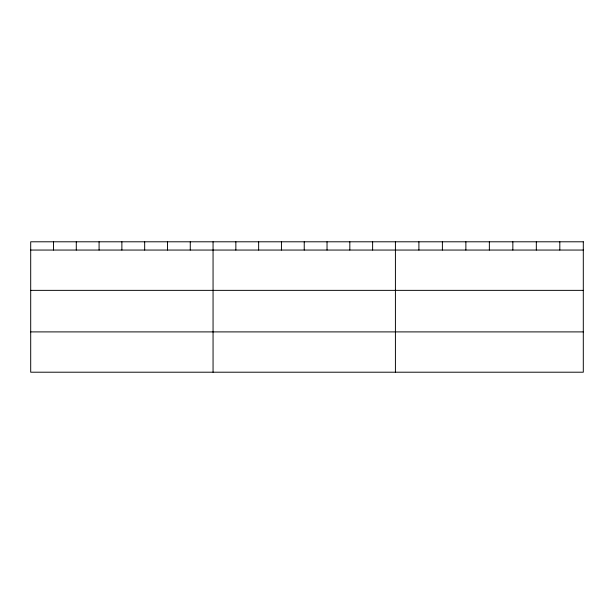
<?xml version="1.0" encoding="UTF-8"?>
<svg xmlns="http://www.w3.org/2000/svg" width="614" height="614" viewBox="0 0 614 614"><rect width="100%" height="100%" fill="white"/><g stroke="black" fill="none" stroke-linecap="round" stroke-linejoin="round"><path stroke-width="0.92" d="M30.7 250.052L583.3 250.052M30.7 290.361L583.3 290.361M30.7 331.898L583.3 331.898M559.814 241.793L559.814 250.052M536.329 241.793L536.329 250.052M512.844 241.793L512.844 250.052M489.358 241.793L489.358 250.052M465.873 241.793L465.873 250.052M442.387 241.793L442.387 250.052M418.901 241.793L418.901 250.052M395.416 241.793L395.416 372.207M372.621 241.793L372.621 250.052M349.827 241.793L349.827 250.052M327.032 241.793L327.032 250.052M304.237 241.793L304.237 250.052M281.442 241.793L281.442 250.052M258.647 241.793L258.647 250.052M235.853 241.793L235.853 250.052M213.058 241.793L213.058 372.207M190.263 241.793L190.263 250.052M167.468 241.793L167.468 250.052M144.674 241.793L144.674 250.052M121.879 241.793L121.879 250.052M99.084 241.793L99.084 250.052M76.29 241.793L76.29 250.052M53.495 241.793L53.495 250.052M583.3 241.793L30.7 241.793L30.7 372.207L583.3 372.207L583.3 241.793"/></g></svg>
